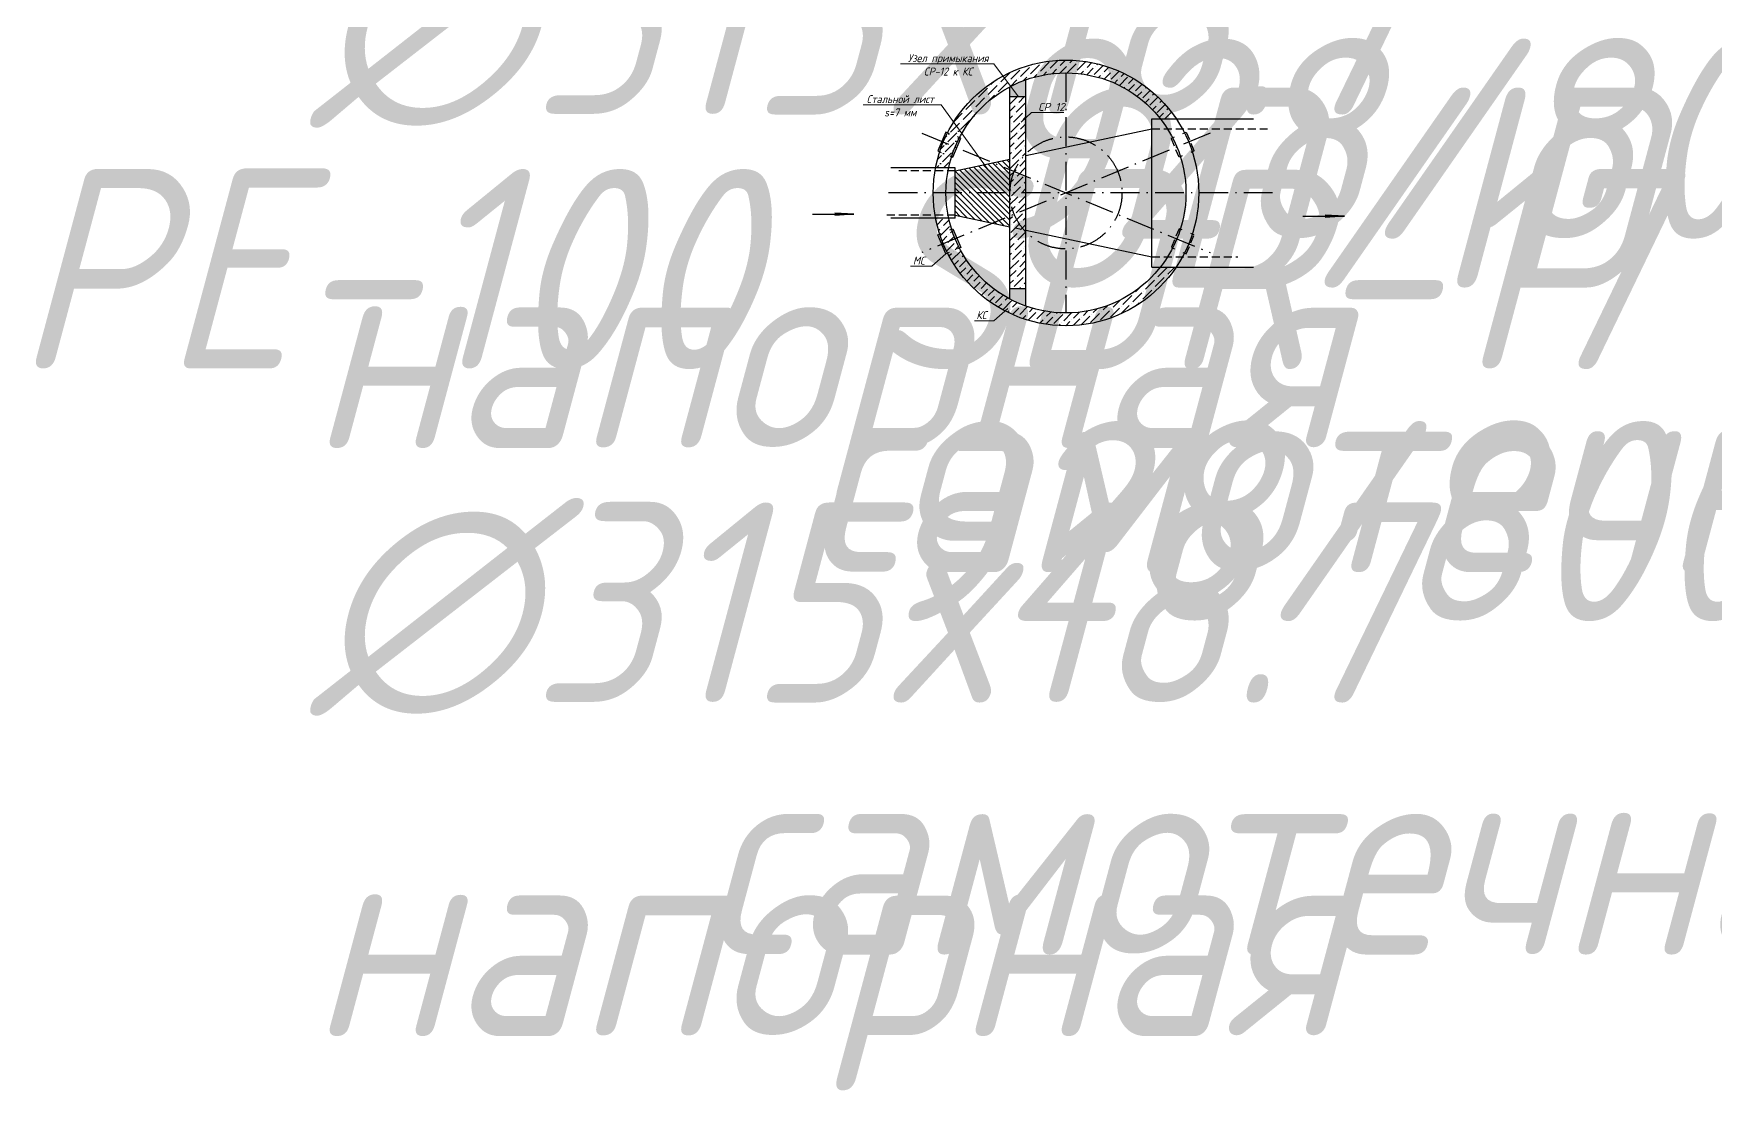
# Model space of a CAD drawing. Header units: millimetres. Extents: x 41756989 to 44740435, y 21258419 to 23626306.
# Drawn here: x 42602634 to 42613144, y 21644558 to 21651161 of the extents above; entities that cross this region are included whole.
import ezdxf
from ezdxf import colors
from ezdxf.entities.mleader import LeaderData, LeaderLine
from ezdxf.math import Vec2, Vec3

# ---------------------------------------------------------------- set-up
doc = ezdxf.new("R2010")
doc.units = ezdxf.units.MM
doc.linetypes.add('ACAD_ISO10W100', pattern=[18.5, 12, -3, 0.5, -3])
doc.linetypes.add('DASHED', pattern=[0.75, 0.5, -0.25])
doc.layers.add('ВК_К1_текст', color=34, linetype='Continuous')
doc.styles.add('note', font='isocpeur.ttf', dxfattribs={"width": 0.9, "oblique": 15})

# ---------------------------------------------------------------- blocks, each defined once
blk = doc.blocks.new('_None')

msp = doc.modelspace()

# ---------------------------------------------------------------- hatches: boundary and pattern name
h = msp.add_hatch()
h.set_pattern_fill('ANSI36', color=256, scale=10)
h.set_pattern_definition([(45, (-1065.604, -283999.472), (16.837980227, 61.739260832), [79.375, -15.875, 0, -15.875])])
h.paths.add_polyline_path([(42609675.406, 21650628.464), (42609774.242, 21650628.464, 0.669159405), (42608270.46, 21650322.964), (42608352.103, 21650322.964, -0.635574446)])
h.paths.add_polyline_path([(42609774.242, 21649702.464), (42609675.406, 21649702.464, -0.635574446), (42608352.103, 21650007.964), (42608270.46, 21650007.964, 0.669159405)])
h = msp.add_hatch(color=256)
h.dxf.hatch_style = 1
h.paths.add_polyline_path([(42608835.379, 21650765.464), (42608835.379, 21650872.57, 0.036436415), (42608735.379, 21650828.788), (42608735.379, 21650765.464)])
h.paths.add_polyline_path([(42608835.379, 21649565.464), (42608735.379, 21649565.464), (42608735.379, 21649502.139, 0.036436415), (42608835.379, 21649458.357)])
h = msp.add_hatch()
h.set_pattern_fill('ANSI36', color=256, scale=10)
h.set_pattern_definition([(45, (3003.693, -290992.275), (16.837980227, 61.739260832), [79.375, -15.875, 0, -15.875])])
h.paths.add_polyline_path([(42608835.379, 21650765.464), (42608735.379, 21650765.464), (42608735.379, 21650165.464), (42608835.379, 21650165.464)])
h.paths.add_polyline_path([(42608835.379, 21650165.464), (42608735.379, 21650165.464), (42608735.379, 21649565.464), (42608835.379, 21649565.464)])
h = msp.add_hatch()
h.set_pattern_fill('ANSI31', color=256, scale=8, angle=90)
h.set_pattern_definition([(135, (-1065.604, -283999.472), (-17.960512242, -17.960512242), [])])
h.paths.add_polyline_path([(42608735.379, 21650377.32), (42608391.844, 21650304.464), (42608391.844, 21650165.464), (42608735.379, 21650165.464)])
h.paths.add_polyline_path([(42608735.379, 21650165.464), (42608391.844, 21650165.464), (42608391.844, 21650026.464), (42608735.379, 21649953.607)])
h = msp.add_hatch()
h.set_pattern_fill('ANSI31', color=256, scale=0.053333)
h.set_pattern_definition([(45, (42536288.533923, 21400599.071206), (-0.00471404520791, 0.00471404520791), [])])
h.paths.add_polyline_path([(42607760.162, 21650032.618), (42607639.866, 21650032.618), (42607639.866, 21650025.413)])
h.paths.add_polyline_path([(42607639.866, 21650039.824), (42607639.866, 21650032.618), (42607760.162, 21650032.618)])
h = msp.add_hatch()
h.set_pattern_fill('ANSI31', color=256, scale=0.053333)
h.set_pattern_definition([(45, (42539353.276759, 21400586.447862), (-0.00471404520791, 0.00471404520791), [])])
h.paths.add_polyline_path([(42610824.905, 21650019.995), (42610704.609, 21650019.995), (42610704.609, 21650012.789)])
h.paths.add_polyline_path([(42610704.609, 21650027.201), (42610704.609, 21650019.995), (42610824.905, 21650019.995)])

# ---------------------------------------------------------------- linework, layer by layer
for p, q in [((42608735.379, 21649502.139), (42608735.379, 21650828.788)), ((42608835.379, 21649458.357), (42608835.379, 21650872.57)), ((42608835.379, 21650765.464), (42608735.379, 21650765.464)), ((42607500.94, 21650032.618), (42607760.162, 21650032.618)), ((42607760.162, 21650032.618), (42607639.866, 21650039.824)), ((42607760.162, 21650032.618), (42607639.866, 21650025.413)), ((42610565.682, 21650019.995), (42610824.905, 21650019.995)), ((42610824.905, 21650019.995), (42610704.609, 21650027.201)), ((42610824.905, 21650019.995), (42610704.609, 21650012.789)), ((42608835.379, 21649565.464), (42608735.379, 21649565.464))]:
    msp.add_line(p, q)
at = {"color": 1, "linetype": 'ACAD_ISO10W100', "ltscale": 15}
for p, q in [((42609085.379, 21650915.464), (42609085.379, 21649415.464)), ((42610376.879, 21650165.464), (42607937.157, 21650165.464))]:
    msp.add_line(p, q, dxfattribs=at)
at = {"lineweight": 30}
for p, q in [((42609622.523, 21649702.464), (42609622.523, 21650628.464)), ((42609622.523, 21650628.464), (42610257.243, 21650628.464)), ((42608391.844, 21650322.964), (42607990.723, 21650322.964)), ((42608391.844, 21650007.964), (42608391.844, 21650322.964)), ((42608391.844, 21650007.964), (42607990.723, 21650007.964)), ((42609622.523, 21649702.464), (42610257.243, 21649702.464))]:
    msp.add_line(p, q, dxfattribs=at)
at = {"color": 8, "linetype": 'ACAD_ISO10W100', "ltscale": 15}
for p, q in [((42608184.597, 21650538.58), (42609986.162, 21649792.347)), ((42609986.162, 21650538.58), (42608184.597, 21649792.347))]:
    msp.add_line(p, q, dxfattribs=at)
at = {"linetype": 'DASHED', "ltscale": 100}
for p, q in [((42609622.523, 21650565.464), (42610343.778, 21650565.464)), ((42608391.844, 21650304.464), (42608023.074, 21650304.464)), ((42608391.844, 21650026.464), (42607962.442, 21650026.464)), ((42609622.523, 21649765.464), (42610158.735, 21649765.464))]:
    msp.add_line(p, q, dxfattribs=at)
at = {"lineweight": 30}
for points in [[(42608355.056, 21650537.195), (42608333.657, 21650546.059), (42608284.71, 21650427.89), (42608306.109, 21650419.027)], [(42608359.26, 21650397.011), (42608378.942, 21650388.858), (42608427.889, 21650507.026), (42608408.207, 21650515.179)], [(42608835.379, 21650398.528), (42609622.523, 21650565.464)], [(42608391.844, 21650304.464), (42608735.379, 21650377.32)], [(42608391.844, 21650026.464), (42608735.379, 21649953.607)], [(42608355.056, 21649793.732), (42608333.657, 21649784.868), (42608284.71, 21649903.037), (42608306.109, 21649911.9)], [(42608359.26, 21649933.916), (42608378.942, 21649942.069), (42608427.889, 21649823.901), (42608408.207, 21649815.748)], [(42608835.379, 21649932.399), (42609622.523, 21649765.464)]]:
    msp.add_lwpolyline(points, dxfattribs=at)
at = {"linetype": 'DASHED', "ltscale": 100}
for points in [[(42609811.499, 21650397.011), (42609791.817, 21650388.858), (42609742.87, 21650507.026), (42609762.552, 21650515.179)], [(42609815.703, 21650537.195), (42609837.102, 21650546.059), (42609886.049, 21650427.89), (42609864.65, 21650419.027)], [(42609811.499, 21649933.916), (42609791.817, 21649942.069), (42609742.87, 21649823.901), (42609762.552, 21649815.748)], [(42609815.703, 21649793.732), (42609837.102, 21649784.868), (42609886.049, 21649903.037), (42609864.65, 21649911.9)]]:
    msp.add_lwpolyline(points, dxfattribs=at)
msp.add_lwpolyline([(42608769.013, 21649946.474), (42608806.057, 21649938.618)])
for radius in [830, 750]:
    msp.add_circle((42609085.379, 21650165.464), radius)
at = {"color": 8, "linetype": 'ACAD_ISO10W100', "ltscale": 15}
msp.add_circle((42609085.379, 21650165.464), 350, dxfattribs=at)

# ---------------------------------------------------------------- texts
at = {"char_height": 1250, "style": 'note'}
for s, insert, width, attachment_point in [('PP SN8\\POD/ID 928/800\\Pсамотечная', (42611338.494, 21652588.522), 572.62087, 5), ('PP SN8\\POD/ID 928/800\\Pсамотечная', (42610687.423, 21650199.103), 572.62087, 5), ('\\pi2.0488e+005;PE-100 SDR-17\\P\\pi2.0674e+005;∅315x18.7\\P\\pi2.0673e+005;напорная', (42397632.191, 21653989.097), 420000, 1), ('\\pi2.0488e+005;PE-100 SDR-17\\P\\pi2.0674e+005;∅315x18.7\\P\\pi2.0673e+005;напорная', (42397632.191, 21650314.991), 420000, 1)]:
    msp.add_mtext(s, dxfattribs=dict(at, insert=insert, width=width, attachment_point=attachment_point))

# ---------------------------------------------------------------- leaders
at = {"layer": 'ВК_К1_текст', "color": 0, "linetype": 'Continuous', "lineweight": 5}
ml = msp.add_multileader_mtext('Standard', dxfattribs=at)
ml.set_content('Узел примыкания\\PСР-12 к КС', style='note')
ml.set_leader_properties(lineweight=15)
ml.set_arrow_properties(name='NONE')
ml.build(insert=Vec2(0, 0))
ml.multileader.update_dxf_attribs({"text_left_attachment_type": 6, "text_right_attachment_type": 6, "dogleg_length": 0.1, "arrow_head_size": 50, "scale": 20})
ctx = ml.context
ctx.base_point, ctx.scale, ctx.char_height, ctx.arrow_head_size, ctx.landing_gap_size, ctx.plane_origin = Vec3(42608065.112, 21650972.377), 20, 50, 50, 40, Vec3(42606755.977, 21622431.563)
ctx.left_attachment, ctx.right_attachment, ctx.text_align_type = 6, 6, 1
notes = []
notes.append((ctx, [(1, (1, 1, 0), (42608635.26, 21650972.377), (-1, 0), 2, [(0, [(42608789.05, 21650765.875)], 0, [])])]))
ctx.mtext.insert, ctx.mtext.alignment, ctx.mtext.flow_direction = Vec3(42608349.186, 21651032.377), 2, 5
ml = msp.add_multileader_mtext('Standard', dxfattribs=at)
ml.set_content('Стальной лист\\Ps=7 мм', style='note')
ml.set_leader_properties(lineweight=15)
ml.set_arrow_properties(name='NONE')
ml.build(insert=Vec2(0, 0))
ml.multileader.update_dxf_attribs({"text_left_attachment_type": 6, "text_right_attachment_type": 6, "dogleg_length": 0.1, "arrow_head_size": 50, "scale": 20})
ctx = ml.context
ctx.base_point, ctx.scale, ctx.char_height, ctx.arrow_head_size, ctx.landing_gap_size, ctx.plane_origin = Vec3(42607796.106, 21650716.432), 20, 50, 50, 40, Vec3(42606565.659, 21621975.823)
ctx.left_attachment, ctx.right_attachment, ctx.text_align_type = 6, 6, 1
notes.append((ctx, [(1, (1, 1, 0), (42608305.504, 21650716.432), (-1, 0), 2, [(0, [(42608598.733, 21650310.134)], 0, [])])]))
ctx.mtext.insert, ctx.mtext.alignment, ctx.mtext.flow_direction = Vec3(42608049.805, 21650776.432), 2, 5
ml = msp.add_multileader_mtext('Standard', dxfattribs=at)
ml.set_content('{\\fISOCPEUR|b0|i1|c204|p34;\\Q0;\\W1;СР 12}', style='note')
ml.set_leader_properties(lineweight=15)
ml.set_arrow_properties(name='NONE')
ml.build(insert=Vec2(0, 0))
ml.multileader.update_dxf_attribs({"text_left_attachment_type": 6, "text_right_attachment_type": 6, "dogleg_length": 0.1, "arrow_head_size": 50, "scale": 20})
ctx = ml.context
ctx.base_point, ctx.scale, ctx.char_height, ctx.arrow_head_size, ctx.landing_gap_size, ctx.plane_origin = Vec3(42608871.035, 21650667.932), 20, 50, 50, 40, Vec3(42607646.756, 21622080.557)
ctx.left_attachment, ctx.right_attachment, ctx.text_align_type = 6, 6, 1
notes.append((ctx, [(0, (1, 1, 0), (42608869.035, 21650667.932), (1, 0), 2, [(0, [(42608805.778, 21650607.454)], 0, [])])]))
ctx.mtext.insert, ctx.mtext.alignment, ctx.mtext.flow_direction = Vec3(42608994.899, 21650727.932), 2, 5
ml = msp.add_multileader_mtext('Standard', dxfattribs=at)
ml.set_content('МС', style='note')
ml.set_leader_properties(lineweight=15)
ml.set_arrow_properties(name='NONE')
ml.build(insert=Vec2(0, 0))
ml.multileader.update_dxf_attribs({"text_left_attachment_type": 6, "text_right_attachment_type": 6, "dogleg_length": 0.1, "arrow_head_size": 50, "scale": 20})
ctx = ml.context
ctx.base_point, ctx.scale, ctx.char_height, ctx.arrow_head_size, ctx.landing_gap_size, ctx.plane_origin = Vec3(42608087.925, 21649707.534), 20, 50, 50, 40, Vec3(42606367.039, 21621166.721)
ctx.left_attachment, ctx.right_attachment, ctx.text_align_type = 6, 6, 1
notes.append((ctx, [(1, (1, 1, 0), (42608246.323, 21649707.534), (-1, 0), 2, [(0, [(42608333.657, 21649784.868)], 0, [])])]))
ctx.mtext.insert, ctx.mtext.alignment, ctx.mtext.flow_direction = Vec3(42608166.124, 21649767.534), 2, 5
ml = msp.add_multileader_mtext('Standard', dxfattribs=at)
ml.set_content('КС', style='note')
ml.set_leader_properties(lineweight=15)
ml.set_arrow_properties(name='NONE')
ml.build(insert=Vec2(0, 0))
ml.multileader.update_dxf_attribs({"text_left_attachment_type": 6, "text_right_attachment_type": 6, "dogleg_length": 0.1, "arrow_head_size": 50, "scale": 20})
ctx = ml.context
ctx.base_point, ctx.scale, ctx.char_height, ctx.arrow_head_size, ctx.landing_gap_size, ctx.plane_origin = Vec3(42608481.362, 21649366.721), 20, 50, 50, 40, Vec3(42606755.977, 21620825.908)
ctx.left_attachment, ctx.right_attachment, ctx.text_align_type = 6, 6, 1
notes.append((ctx, [(1, (1, 1, 0), (42608635.26, 21649366.721), (-1, 0), 2, [(0, [(42608722.594, 21649444.055)], 0, [])])]))
ctx.mtext.insert, ctx.mtext.alignment, ctx.mtext.flow_direction = Vec3(42608557.311, 21649426.721), 2, 5
for ctx, leaders in notes:
    for number, flags, end, landing, length, lines in leaders:
        leader = LeaderData()
        leader.index, (leader.has_last_leader_line, leader.has_dogleg_vector, leader.attachment_direction) = number, flags
        leader.last_leader_point, leader.dogleg_vector, leader.dogleg_length = Vec3(end), Vec3(landing), length
        for number, points, colour, breaks in lines:
            line = LeaderLine()
            line.index, line.vertices, line.color, line.breaks = number, Vec3.list(points), colors.encode_raw_color(colour), breaks
            leader.lines.append(line)
        ctx.leaders.append(leader)

doc.saveas('drawing.dxf')
